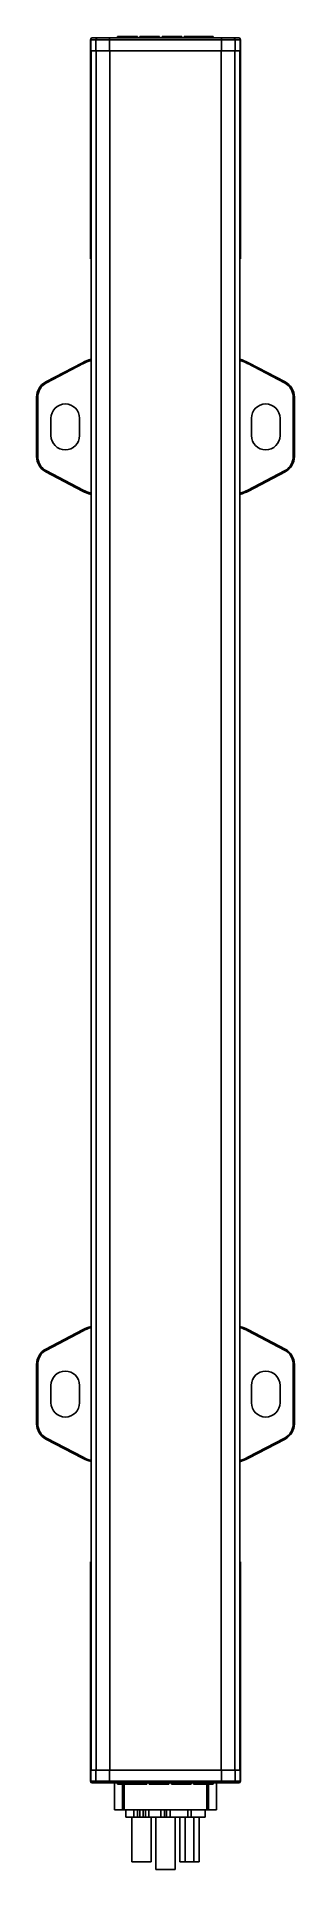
# Paper-space layout '_Top' of a CAD drawing. Header units: millimetres. Extents: x -23 to 23, y -167 to 152.
import ezdxf

# ---------------------------------------------------------------- set-up
doc = ezdxf.new("R2010")
doc.units = ezdxf.units.MM

psp = doc.layouts.new('_Top')

# ---------------------------------------------------------------- linework, layer by layer
at = {"color": 7, "linetype": 'Continuous', "lineweight": 25}
for p, q in [((13.1, 151.7), (-13.1, 151.7)), ((-13.1, 151.7), (-13.1, 113.5)), ((-13.06, 151.7), (-13.06, 149.75)), ((12.8, 152), (-12.8, 152)), ((-12.18, 151.7), (-12.18, 149.75)), ((-9.8, 152), (-9.8, 149.75)), ((-8.35, 152.23), (-4.91, 152.23)), ((-8.35, 152), (-8.35, 152.23)), ((-8.35, 152.23), (-4.91, 152.23)), ((-4.91, 152.01), (-8.35, 152.01)), ((-6.63, 152.23), (-6.63, 152.01)), ((-4.91, 152), (-4.91, 152.23)), ((-4.47, 152.23), (-4.47, 152)), ((-4.47, 152.23), (-1.02, 152.23)), ((-4.47, 152.23), (-1.02, 152.23)), ((-1.02, 152.01), (-4.47, 152.01)), ((-4.11, 152.23), (-4.11, 152)), ((-3.95, 152.23), (-3.95, 152)), ((-2.75, 152.23), (-2.75, 152.01)), ((-1.02, 152), (-1.02, 152.23)), ((-0.59, 152), (-0.59, 152.23)), ((-0.59, 152.23), (2.86, 152.23)), ((-0.59, 152.23), (2.86, 152.23)), ((2.86, 152.01), (-0.59, 152.01)), ((1.14, 152.23), (1.14, 152)), ((2.86, 152), (2.86, 152.23)), ((3.26, 152), (3.26, 152.23)), ((3.26, 152.23), (3.67, 152.23)), ((3.26, 152.23), (3.67, 152.23)), ((3.67, 152.01), (3.26, 152.01)), ((3.67, 152.23), (3.67, 152)), ((5.78, 152.23), (5.78, 152)), ((5.78, 152.23), (6, 152.23)), ((5.78, 152.23), (6, 152.23)), ((6, 152.01), (5.78, 152.01)), ((6, 152.23), (6, 152)), ((7.97, 152.23), (7.97, 152)), ((7.97, 152.23), (8.35, 152.23)), ((7.97, 152.23), (8.35, 152.23)), ((8.35, 152.01), (7.97, 152.01)), ((8.35, 152), (8.35, 152.23)), ((9.8, 152), (9.8, 149.75)), ((12.18, 151.7), (12.18, 149.75)), ((13.06, 151.7), (13.06, 149.75)), ((13.1, 151.7), (13.1, 113.5)), ((-13.1, 149.75), (13.1, 149.75)), ((-13, 149.75), (-13, -149.75)), ((-12.96, -149.75), (-12.96, 149.75)), ((-12.12, -149.75), (-12.12, 149.75)), ((-9.74, -149.75), (-9.74, 149.75)), ((9.74, -149.75), (9.74, 149.75)), ((12.12, -149.75), (12.12, 149.75)), ((12.96, 149.75), (12.96, -149.75)), ((13, -149.75), (13, 149.75)), ((-13.1, 113.5), (-13, 113.5)), ((-13, -113.5), (-13, 113.5)), ((13, 113.5), (13.1, 113.5)), ((13, 113.5), (13, -113.5)), ((-20.89, 92.09), (-14.49, 95.43)), ((-14.4, 95.26), (-20.8, 91.91)), ((-14.4, 95.26), (-14.49, 95.43)), ((14.49, 95.43), (14.39, 95.26)), ((20.79, 91.91), (14.39, 95.26)), ((14.49, 95.43), (20.89, 92.09)), ((-22.3, 89.43), (-22.5, 89.43)), ((-22.5, 79.07), (-22.5, 89.43)), ((-22.3, 89.43), (-22.3, 79.07)), ((-20.8, 91.91), (-20.89, 92.09)), ((20.89, 92.09), (20.79, 91.91)), ((22.5, 89.43), (22.3, 89.43)), ((22.3, 79.07), (22.3, 89.43)), ((22.5, 89.43), (22.5, 79.07)), ((-20, 85.75), (-20, 82.75)), ((-15, 82.75), (-15, 85.75)), ((15, 85.75), (15, 82.75)), ((20, 82.75), (20, 85.75)), ((-22.3, 79.07), (-22.5, 79.07)), ((22.5, 79.07), (22.3, 79.07)), ((-20.8, 76.58), (-20.89, 76.41)), ((-14.49, 73.07), (-20.89, 76.41)), ((-20.8, 76.58), (-14.4, 73.24)), ((14.39, 73.24), (20.79, 76.58)), ((20.89, 76.41), (14.49, 73.07)), ((20.89, 76.41), (20.79, 76.58)), ((-14.4, 73.24), (-14.49, 73.07)), ((14.49, 73.07), (14.39, 73.24)), ((-20.88, -76.41), (-14.49, -73.06)), ((-14.39, -73.24), (-20.79, -76.58)), ((-14.39, -73.24), (-14.49, -73.06)), ((14.5, -73.06), (14.4, -73.24)), ((20.8, -76.58), (14.4, -73.24)), ((14.5, -73.06), (20.89, -76.41)), ((-20.79, -76.58), (-20.88, -76.41)), ((20.89, -76.41), (20.8, -76.58)), ((-22.3, -79.07), (-22.5, -79.07)), ((-22.5, -89.43), (-22.5, -79.07)), ((-22.3, -79.07), (-22.3, -89.43)), ((22.5, -79.07), (22.3, -79.07)), ((22.3, -89.43), (22.3, -79.07)), ((22.5, -79.07), (22.5, -89.43)), ((-20, -82.75), (-20, -85.75)), ((-15, -85.75), (-15, -82.75)), ((15, -82.75), (15, -85.75)), ((20, -85.75), (20, -82.75)), ((-22.3, -89.43), (-22.5, -89.43)), ((-20.79, -91.91), (-20.88, -92.09)), ((-14.49, -95.43), (-20.88, -92.09)), ((-20.79, -91.91), (-14.39, -95.25)), ((14.4, -95.25), (20.8, -91.91)), ((20.89, -92.09), (14.5, -95.43)), ((20.89, -92.09), (20.8, -91.91)), ((22.5, -89.43), (22.3, -89.43)), ((-14.39, -95.25), (-14.49, -95.43)), ((14.5, -95.43), (14.4, -95.25)), ((-13.1, -113.5), (-13.1, -151.7)), ((-13.1, -113.5), (-13, -113.5)), ((13, -113.5), (13.1, -113.5)), ((13.1, -113.5), (13.1, -151.7)), ((13.1, -149.75), (-13.1, -149.75)), ((-13.06, -151.7), (-13.06, -149.75)), ((-12.18, -151.7), (-12.18, -149.75)), ((-9.8, -152), (-9.8, -149.75)), ((9.8, -152), (9.8, -149.75)), ((12.18, -151.7), (12.18, -149.75)), ((13.06, -151.7), (13.06, -149.75)), ((13.1, -151.7), (-13.1, -151.7)), ((12.8, -152), (-12.8, -152)), ((-8.89, -156.7), (-8.89, -152)), ((-8.35, -152), (-8.35, -152.23)), ((-7.97, -152.22), (-8.35, -152.22)), ((-7.97, -152.23), (-8.35, -152.23)), ((-7.97, -152), (-7.97, -152.23)), ((-6, -152), (-6, -152.23)), ((-5.78, -152.22), (-6, -152.22)), ((-5.78, -152.23), (-6, -152.23)), ((-5.78, -152), (-5.78, -152.23)), ((-3.67, -152), (-3.67, -152.23)), ((-3.26, -152.22), (-3.67, -152.22)), ((-3.26, -152.23), (-3.67, -152.23)), ((-3.26, -152), (-3.26, -152.23)), ((-2.86, -152), (-2.86, -152.23)), ((0.59, -152.22), (-2.86, -152.22)), ((0.59, -152.23), (-2.86, -152.23)), ((-1.14, -152), (-1.14, -152.23)), ((0.59, -152), (0.59, -152.23)), ((1.02, -152), (1.02, -152.23)), ((4.47, -152.22), (1.02, -152.22)), ((4.47, -152.23), (1.02, -152.23)), ((2.75, -152.22), (2.75, -152)), ((3.95, -152), (3.95, -152.23)), ((4.11, -152), (4.11, -152.23)), ((4.47, -152), (4.47, -152.23)), ((4.91, -152), (4.91, -152.23)), ((8.35, -152.22), (4.91, -152.22)), ((8.35, -152.23), (4.91, -152.23)), ((6.63, -152.22), (6.63, -152)), ((8.35, -152), (8.35, -152.23)), ((8.89, -152), (8.89, -156.7)), ((-8.89, -156.7), (7.2, -156.7)), ((-6.9, -157.95), (-6.9, -156.7)), ((6.9, -157.95), (-6.9, -157.95)), ((-5.9, -165.75), (-5.9, -157.95)), ((-5.5, -156.7), (-5.5, -157.95)), ((-4.9, -156.7), (-4.9, -157.95)), ((-4.5, -156.7), (-4.5, -157.95)), ((-3.9, -156.7), (-3.9, -157.95)), ((-3.5, -156.7), (-3.5, -157.95)), ((-2.9, -156.7), (-2.9, -157.95)), ((-2.5, -165.75), (-2.5, -157.95)), ((-1.7, -167.05), (-1.7, -157.95)), ((-0.8, -156.7), (-0.8, -157.95)), ((-0.2, -156.7), (-0.2, -157.95)), ((0.2, -156.7), (0.2, -157.95)), ((0.8, -156.7), (0.8, -157.95)), ((1.7, -167.05), (1.7, -157.95)), ((2.5, -157.95), (2.5, -165.75)), ((3.45, -157.95), (3.45, -165.75)), ((3.9, -156.7), (3.9, -157.95)), ((4.5, -156.7), (4.5, -157.95)), ((4.95, -165.75), (4.95, -157.95)), ((5.9, -165.75), (5.9, -157.95)), ((6.9, -157.95), (6.9, -156.7)), ((8.88, -156.7), (7.49, -156.7)), ((-2.5, -165.75), (-5.9, -165.75)), ((5.9, -165.75), (2.5, -165.75)), ((1.7, -167.05), (-1.7, -167.05))]:
    psp.add_line(p, q, dxfattribs=at)
at = {"color": 8, "linetype": 'Continuous', "lineweight": 25}
for p, q in [((-8.88, -156.7), (-8.88, -152)), ((-7.49, -152.23), (-7.49, -156.7)), ((-7.2, -156.7), (-7.2, -152.23)), ((7.2, -152.23), (7.2, -156.7)), ((7.49, -156.7), (7.49, -152.23)), ((8.88, -152), (8.88, -156.7))]:
    psp.add_line(p, q, dxfattribs=at)
at = {"color": 7, "linetype": 'Continuous', "lineweight": 25}
for centre, radius, start, end in [((-12.8, 151.7), 0.3, 90, 180), ((-12.77, 151.71), 0.293, 91.4135, 181.347), ((-11.89, 151.71), 0.293, 91.4135, 181.347), ((11.89, 151.71), 0.293, 358.653, 88.5865), ((12.77, 151.71), 0.293, 358.653, 88.5865), ((12.8, 151.7), 0.3, 0, 90), ((-10.79, 88.34), 8, 106.0412, 117.5802), ((10.78, 88.34), 8, 62.4198, 73.9156), ((-19.5, 89.43), 3, 117.5802, 180), ((-19.5, 89.43), 2.8, 117.5802, 180), ((19.5, 89.43), 2.8, 360, 62.4198), ((19.5, 89.43), 3, 0, 62.4198), ((-17.5, 85.75), 2.5, 0, 180), ((17.5, 85.75), 2.5, 360, 180), ((-17.5, 82.75), 2.5, 180, 360), ((17.5, 82.75), 2.5, 180, 0), ((-19.5, 79.07), 3, 180, 242.4198), ((-19.5, 79.07), 2.8, 180, 242.4198), ((19.5, 79.07), 2.8, 297.5802, 360), ((19.5, 79.07), 3, 297.5802, 0), ((-10.79, 80.16), 8, 242.4198, 253.9588), ((10.78, 80.16), 8, 286.0844, 297.5802), ((-10.78, -80.16), 8, 106.0987, 117.5802), ((10.79, -80.16), 8, 62.4198, 73.9732), ((-19.5, -79.07), 3, 117.5802, 180), ((-19.5, -79.07), 2.8, 117.5802, 180), ((19.5, -79.07), 2.8, 360, 62.4198), ((19.5, -79.07), 3, 0, 62.4198), ((-17.5, -82.75), 2.5, 0, 180), ((17.5, -82.75), 2.5, 360, 180), ((-17.5, -85.75), 2.5, 180, 360), ((17.5, -85.75), 2.5, 180, 0), ((-19.5, -89.43), 3, 180, 242.4198), ((-19.5, -89.43), 2.8, 180, 242.4198), ((19.5, -89.43), 2.8, 297.5802, 360), ((19.5, -89.43), 3, 297.5802, 0), ((-10.78, -88.34), 8, 242.4198, 253.9013), ((10.79, -88.34), 8, 286.0268, 297.5802), ((-12.8, -151.7), 0.3, 180, 270), ((-12.77, -151.71), 0.293, 178.6529, 268.5864), ((-11.89, -151.71), 0.293, 178.6529, 268.5864), ((11.89, -151.71), 0.293, 271.4136, 1.3471), ((12.77, -151.71), 0.293, 271.4136, 1.3471), ((12.8, -151.7), 0.3, 270, 360)]:
    psp.add_arc(centre, radius, start, end, dxfattribs=at)
at = {"color": 8, "linetype": 'Continuous', "lineweight": 25}
for centre, start, end in [((-10.79, 88.34), 106.464, 117.5802), ((10.78, 88.34), 62.4198, 73.4916), ((-10.79, 80.16), 242.4198, 253.536), ((10.78, 80.16), 286.5084, 297.5802), ((-10.78, -80.16), 106.5232, 117.5802), ((10.79, -80.16), 62.4198, 73.5507), ((-10.78, -88.34), 242.4198, 253.4768), ((10.79, -88.34), 286.4493, 297.5802)]:
    psp.add_arc(centre, 7.8, start, end, dxfattribs=at)
at = {"color": 7, "linetype": 'Continuous', "lineweight": 25}
for points, knots in [([(3.67, 152.23), (3.74, 152.23), (3.82, 152.23), (4, 152.23), (4.1, 152.23), (4.4, 152.23), (4.61, 152.23), (4.92, 152.23), (5.02, 152.23), (5.21, 152.23), (5.31, 152.23), (5.48, 152.23), (5.55, 152.23), (5.68, 152.23), (5.73, 152.23), (5.78, 152.23)], [0, 0, 0, 0, 0.125, 0.125, 0.25, 0.25, 0.5, 0.5, 0.625, 0.625, 0.75, 0.75, 0.875, 0.875, 1, 1, 1, 1]), ([(3.67, 152.23), (3.74, 152.23), (3.82, 152.23), (4, 152.23), (4.1, 152.23), (4.4, 152.23), (4.61, 152.23), (4.92, 152.23), (5.02, 152.23), (5.21, 152.23), (5.31, 152.23), (5.48, 152.23), (5.55, 152.23), (5.68, 152.23), (5.73, 152.23), (5.78, 152.23)], [0, 0, 0, 0, 0.125, 0.125, 0.25, 0.25, 0.5, 0.5, 0.625, 0.625, 0.75, 0.75, 0.875, 0.875, 1, 1, 1, 1]), ([(6, 152.23), (6.07, 152.23), (6.14, 152.23), (6.29, 152.23), (6.38, 152.23), (6.63, 152.23), (6.81, 152.23), (7.17, 152.23), (7.35, 152.23), (7.69, 152.23), (7.84, 152.23), (7.97, 152.23)], [0, 0, 0, 0, 0.125, 0.125, 0.25, 0.25, 0.5, 0.5, 0.75, 0.75, 1, 1, 1, 1]), ([(6, 152.23), (6.07, 152.23), (6.14, 152.23), (6.29, 152.23), (6.38, 152.23), (6.63, 152.23), (6.81, 152.23), (7.17, 152.23), (7.35, 152.23), (7.69, 152.23), (7.84, 152.23), (7.97, 152.23)], [0, 0, 0, 0, 0.125, 0.125, 0.25, 0.25, 0.5, 0.5, 0.75, 0.75, 1, 1, 1, 1]), ([(-6, -152.22), (-6.07, -152.22), (-6.14, -152.22), (-6.29, -152.22), (-6.38, -152.22), (-6.63, -152.22), (-6.81, -152.22), (-7.17, -152.22), (-7.35, -152.22), (-7.69, -152.22), (-7.84, -152.22), (-7.97, -152.22)], [0, 0, 0, 0, 0.125, 0.125, 0.25, 0.25, 0.5, 0.5, 0.75, 0.75, 1, 1, 1, 1]), ([(-6, -152.23), (-6.07, -152.23), (-6.14, -152.23), (-6.29, -152.23), (-6.38, -152.23), (-6.63, -152.23), (-6.81, -152.23), (-7.17, -152.23), (-7.35, -152.23), (-7.69, -152.23), (-7.84, -152.23), (-7.97, -152.23)], [0, 0, 0, 0, 0.125, 0.125, 0.25, 0.25, 0.5, 0.5, 0.75, 0.75, 1, 1, 1, 1]), ([(-3.67, -152.22), (-3.74, -152.22), (-3.82, -152.22), (-4, -152.22), (-4.1, -152.22), (-4.4, -152.22), (-4.61, -152.22), (-4.92, -152.22), (-5.02, -152.22), (-5.21, -152.22), (-5.31, -152.22), (-5.48, -152.22), (-5.55, -152.22), (-5.68, -152.22), (-5.73, -152.22), (-5.78, -152.22)], [0, 0, 0, 0, 0.125, 0.125, 0.25, 0.25, 0.5, 0.5, 0.625, 0.625, 0.75, 0.75, 0.875, 0.875, 1, 1, 1, 1]), ([(-3.67, -152.23), (-3.74, -152.23), (-3.82, -152.23), (-4, -152.23), (-4.1, -152.23), (-4.4, -152.23), (-4.61, -152.23), (-4.92, -152.23), (-5.02, -152.23), (-5.21, -152.23), (-5.31, -152.23), (-5.48, -152.23), (-5.55, -152.23), (-5.68, -152.23), (-5.73, -152.23), (-5.78, -152.23)], [0, 0, 0, 0, 0.125, 0.125, 0.25, 0.25, 0.5, 0.5, 0.625, 0.625, 0.75, 0.75, 0.875, 0.875, 1, 1, 1, 1]), ([(7.49, -156.7), (7.48, -156.7), (7.47, -156.7), (7.45, -156.7), (7.41, -156.7), (7.37, -156.7), (7.29, -156.7), (7.23, -156.7), (7.2, -156.7)], [0, 0, 0, 0, 0.126648, 0.251163, 0.37722, 0.508368, 0.75309, 1, 1, 1, 1]), ([(8.89, -156.7), (8.89, -156.7), (8.89, -156.7), (8.88, -156.7), (8.88, -156.7)], [0, 0, 0, 0, 0.489052, 1, 1, 1, 1])]:
    psp.add_open_spline(points, degree=3, knots=knots, dxfattribs=at)

doc.saveas('drawing.dxf')
